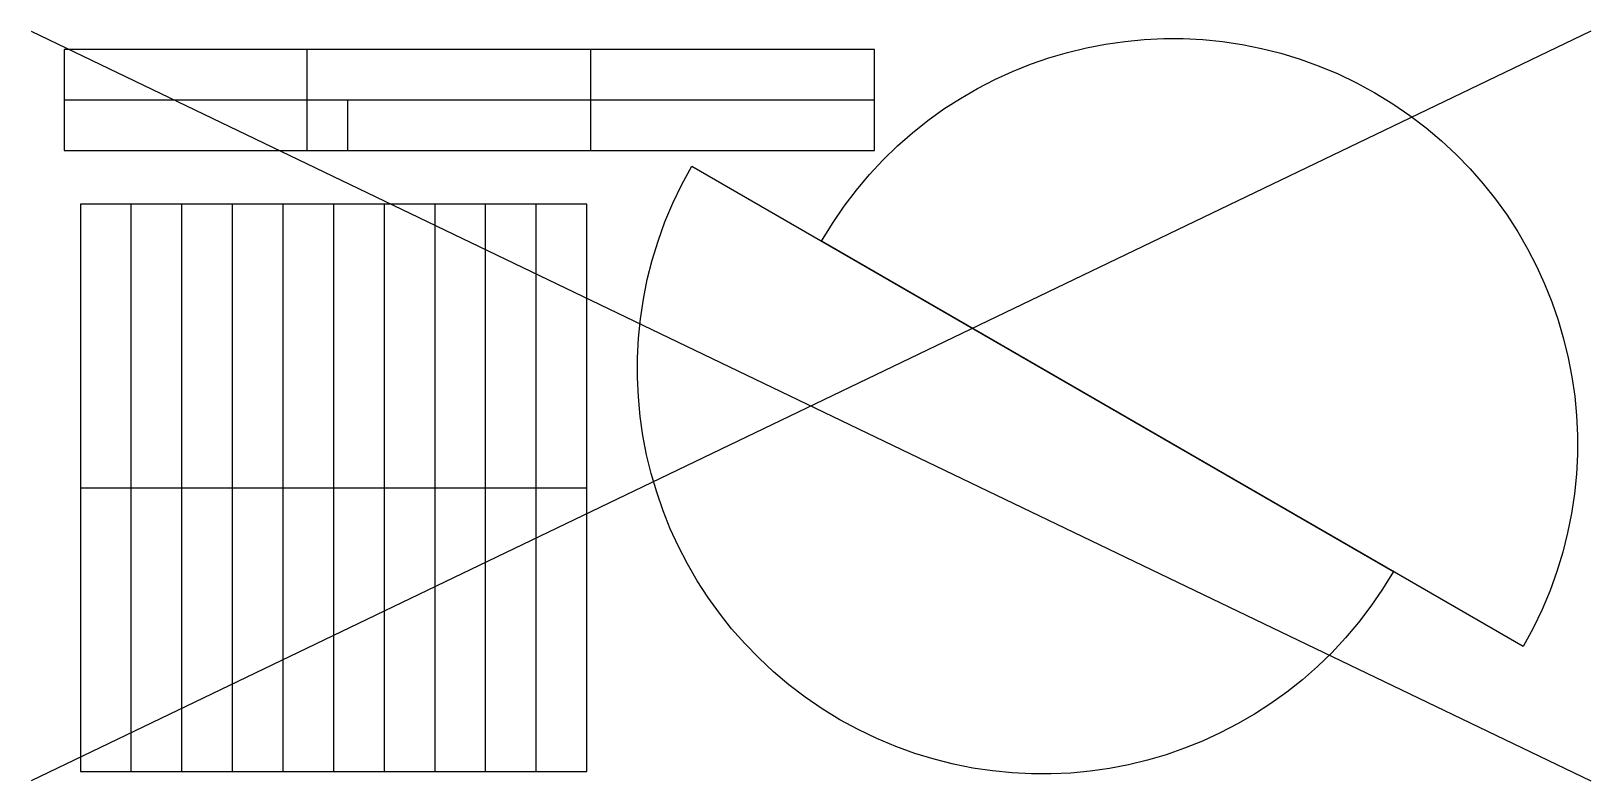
# Model space of a CAD drawing. Header units: millimetres. Extents: x -385 to 385, y -185 to 185.
import ezdxf

# ---------------------------------------------------------------- set-up
doc = ezdxf.new("R2010")
doc.units = ezdxf.units.MM
doc.layers.get('0').update_dxf_attribs({"linetype": 'CONTINUOUS'})

msp = doc.modelspace()

# ---------------------------------------------------------------- linework, layer by layer
for p, q in [((385, 185), (-385, -185)), ((-385, 185), (385, -185)), ((-248.72, 126.04), (-248.72, 176.04)), ((-108.72, 126.04), (-108.72, 176.04)), ((31.28, 151.04), (-368.72, 151.04)), ((-228.72, 126.04), (-228.72, 151.04)), ((-335.63, -180.34), (-335.63, 99.66)), ((-310.63, -180.34), (-310.63, 99.66)), ((-285.63, -180.34), (-285.63, 99.66)), ((-260.63, -180.34), (-260.63, 99.66)), ((-235.63, -180.34), (-235.63, 99.66)), ((-210.63, -180.34), (-210.63, 99.66)), ((-185.63, -180.34), (-185.63, 99.66)), ((-160.63, -180.34), (-160.63, 99.66)), ((-135.63, -180.34), (-135.63, 99.66)), ((-110.63, -180.34), (-110.63, 99.66)), ((-360.63, -40.34), (-110.63, -40.34))]:
    msp.add_line(p, q)
for points in [[(5.21, 81.37, -1), (351.62, -118.63)], [(287.51, -81.62, -1), (-58.9, 118.38)]]:
    msp.add_lwpolyline(points, format="xyb", close=True)
for points in [[(-368.72, 126.04), (31.28, 126.04), (31.28, 176.04), (-368.72, 176.04)], [(-360.63, 99.66), (-360.63, -180.34), (-110.63, -180.34), (-110.63, 99.66)]]:
    msp.add_lwpolyline(points, close=True)

doc.saveas('drawing.dxf')
